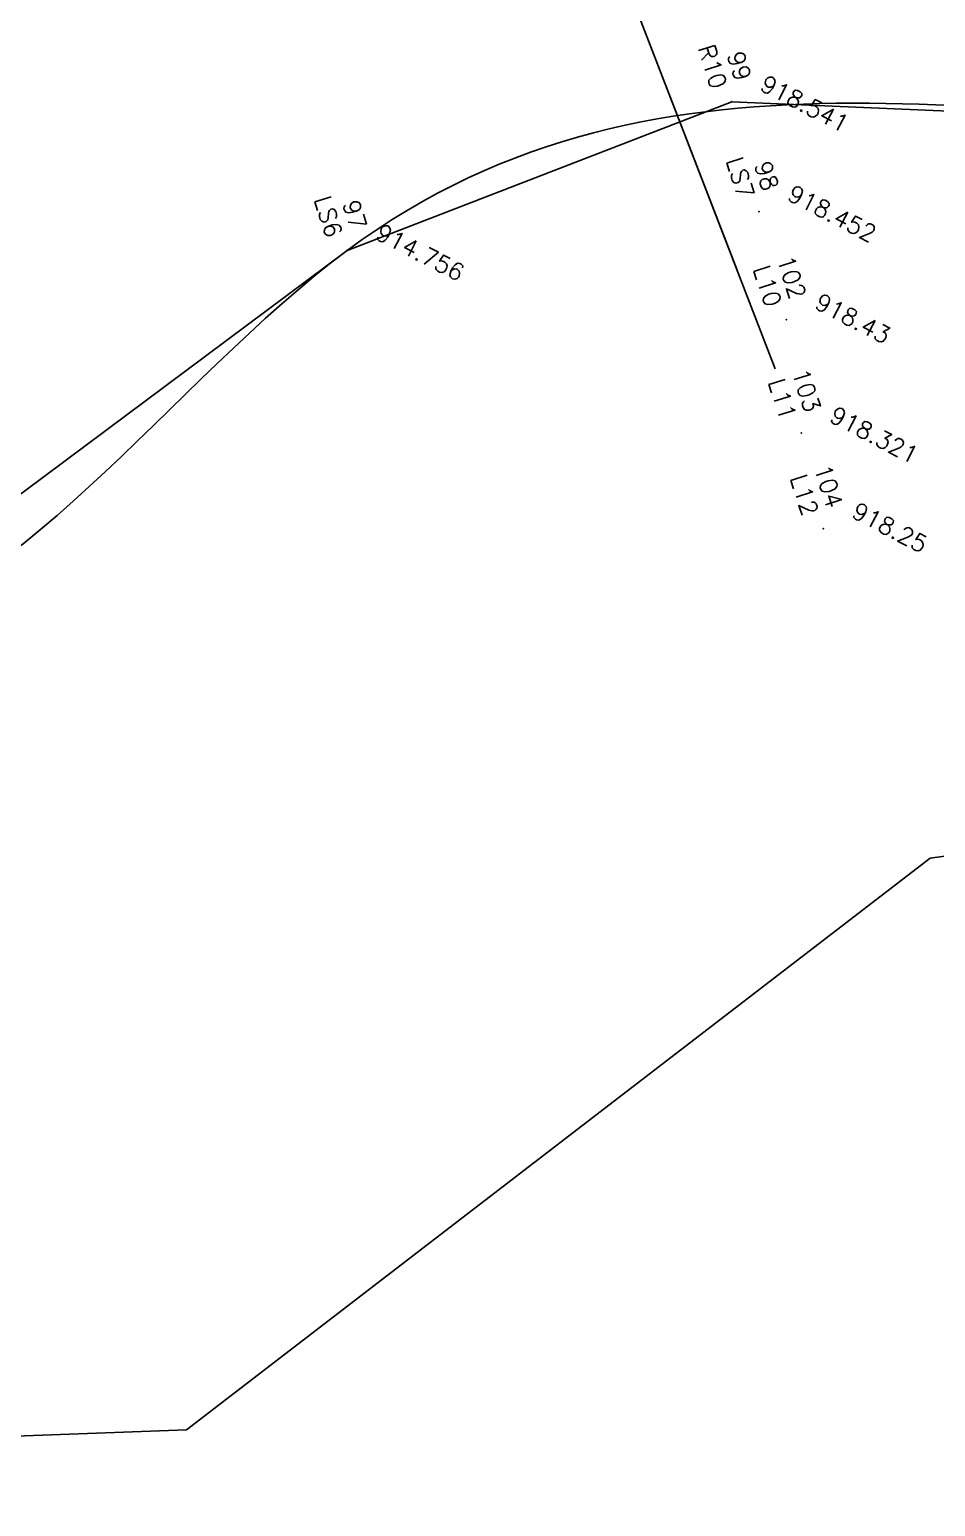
# Model space of a CAD drawing. Header units: millimetres. Extents: x 824502 to 1498685, y 1474633 to 1481826.
# Drawn here: x 1480327.7 to 1480498.8, y 1478282.8 to 1478561.7 of the extents above; entities that cross this region are included whole.
import ezdxf
from ezdxf.enums import TextEntityAlignment as Align

# ---------------------------------------------------------------- set-up
doc = ezdxf.new("R2010")
doc.units = ezdxf.units.MM
for name, color, linetype in [('Boundary', 6, 'Continuous'), ('Chainage', 7, 'Continuous'), ('Points', 7, 'Continuous'), ('Points-ELV', 6, 'Continuous'), ('Points-NUM', 4, 'Continuous'), ('Points-TXT', 3, 'Continuous')]:
    doc.layers.add(name, color=color, linetype=linetype)
doc.styles.add('ROMANS', font='romans.shx')

# ---------------------------------------------------------------- blocks, each defined once
blk = doc.blocks.new('POINTS')
at = {"layer": 'Points'}
blk.add_line((0, 0), (0, 0), dxfattribs=at)
blk.add_point((0, 0), dxfattribs=at)
at = {"layer": 'Points-ELV', "style": 'ROMANS'}
blk.add_attdef('ELEV', text='', height=1, rotation=45, dxfattribs=at).set_placement((0, 0), align=Align.BOTTOM_LEFT)
at = {"layer": 'Points-NUM', "style": 'ROMANS'}
blk.add_attdef('PTNUM', text='', height=1, dxfattribs=at).set_placement((0, 0), align=Align.BOTTOM_RIGHT)
at = {"layer": 'Points-TXT', "style": 'ROMANS'}
blk.add_attdef('DESC', text='', height=1, dxfattribs=at).set_placement((0, 0), align=Align.BOTTOM_RIGHT)

msp = doc.modelspace()

# ---------------------------------------------------------------- linework, layer by layer
at = {"color": 0}
msp.add_lwpolyline([(1480746.847, 1478573.166), (1480584.758, 1478542.724), (1480460.324, 1478548.08), (1480387.688, 1478520.003), (1480288.782, 1478446.309), (1480182.533, 1478486.447), (1479965.626, 1478478.688), (1479842.379, 1478518.948), (1479664.626, 1478493.642), (1479527.022, 1478491.918), (1479400.745, 1478487.045), (1479309.517, 1478480.299), (1479231.733, 1478476.426), (1479128.067, 1478476.359), (1479053.146, 1478472.394)], dxfattribs=at)
msp.add_spline([(1479053.146, 1478472.394, 12010.774), (1479131.598, 1478476.438, 11982.219), (1479231.733, 1478476.426, 11956.996), (1479527.022, 1478491.918, 11913.086), (1479666.121, 1478493.858, 11875.155), (1479842.379, 1478518.948, 11820.59), (1479965.626, 1478478.688, 11807.96), (1480182.533, 1478486.447, 11798.725), (1480288.782, 1478446.309, 11802.91), (1480387.688, 1478520.003, 11813.9), (1480584.758, 1478542.724, 11915.966), (1480746.847, 1478573.166, 11985.357)], degree=3)
at = {"layer": 'Boundary'}
msp.add_polyline3d([(1480778.112, 1478702.343, 0), (1480837.493, 1478452.456, 0), (1480497.794, 1478405.251, 0), (1480357.357, 1478297.292, 0), (1480138.109, 1478289.151, 0), (1479890.747, 1478282.827, 0), (1479515.948, 1478305.02, 0), (1479301.243, 1478292.194, 0), (1479013.149, 1478306.666, 0), (1478984.538, 1478580.806, 0), (1479244.652, 1478667.703, 0), (1479943.466, 1478656.118, 0), (1480281.676, 1478648.232, 0), (1480778.156, 1478702.327, 0)], dxfattribs=at)
at = {"layer": 'Chainage', "color": 0}
for p, q in [((1480468.531, 1478497.647), (1480432.477, 1478590.921)), ((1480461.32, 1478516.302), (1480439.688, 1478572.266))]:
    msp.add_line(p, q, dxfattribs=at)

# ---------------------------------------------------------------- block references
at = {"layer": 'Points', "linetype": 'Continuous'}
ref = msp.add_blockref('POINTS', (1480460.324, 1478548.08, 11862.783), dxfattribs=dict(at, xscale=12.91481050348951, yscale=12.91481050348951, zscale=12.91481050348951, rotation=287.5583941117993))
ref.add_attrib('PTNUM', '99', dxfattribs={"layer": 'Points-NUM', "height": 3.2287, "rotation": 287.55839, "style": 'ROMANS'}).set_placement((1480460.119, 1478551.401, 11862.783), align=Align.BOTTOM_RIGHT)
ref.add_attrib('DESC', 'R10', dxfattribs={"layer": 'Points-TXT', "height": 3.2287, "rotation": 287.55839, "style": 'ROMANS'}).set_placement((1480455.502, 1478549.94, 11862.783), align=Align.BOTTOM_RIGHT)
ref.add_attrib('ELEV', '918.541', dxfattribs={"layer": 'Points-ELV', "height": 3.2287, "rotation": 332.55839, "style": 'ROMANS'}).set_placement((1480464.941, 1478549.541, 11862.783), align=Align.BOTTOM_LEFT)
ref = msp.add_blockref('POINTS', (1480460.324, 1478548.08, 11862.783), dxfattribs=dict(at, xscale=12.91481050348951, yscale=12.91481050348951, zscale=12.91481050348951, rotation=287.5583941117993))
ref.add_attrib('PTNUM', '99', dxfattribs={"layer": 'Points-NUM', "height": 3.2287, "rotation": 287.55839, "style": 'ROMANS'}).set_placement((1480460.119, 1478551.401, 11862.783), align=Align.BOTTOM_RIGHT)
ref.add_attrib('DESC', 'R10', dxfattribs={"layer": 'Points-TXT', "height": 3.2287, "rotation": 287.55839, "style": 'ROMANS'}).set_placement((1480455.502, 1478549.94, 11862.783), align=Align.BOTTOM_RIGHT)
ref.add_attrib('ELEV', '918.541', dxfattribs={"layer": 'Points-ELV', "height": 3.2287, "rotation": 332.55839, "style": 'ROMANS'}).set_placement((1480464.941, 1478549.541, 11862.783), align=Align.BOTTOM_LEFT)
ref = msp.add_blockref('POINTS', (1480465.488, 1478527.349, 11861.634), dxfattribs=dict(at, xscale=12.91481050348951, yscale=12.91481050348951, zscale=12.91481050348951, rotation=287.5583941117993))
ref.add_attrib('PTNUM', '98', dxfattribs={"layer": 'Points-NUM', "height": 3.2287, "rotation": 287.55839, "style": 'ROMANS'}).set_placement((1480465.283, 1478530.671, 11861.634), align=Align.BOTTOM_RIGHT)
ref.add_attrib('DESC', 'LS7', dxfattribs={"layer": 'Points-TXT', "height": 3.2287, "rotation": 287.55839, "style": 'ROMANS'}).set_placement((1480460.666, 1478529.21, 11861.634), align=Align.BOTTOM_RIGHT)
ref.add_attrib('ELEV', '918.452', dxfattribs={"layer": 'Points-ELV', "height": 3.2287, "rotation": 332.55839, "style": 'ROMANS'}).set_placement((1480470.105, 1478528.811, 11861.634), align=Align.BOTTOM_LEFT)
ref = msp.add_blockref('POINTS', (1480465.488, 1478527.349, 11861.634), dxfattribs=dict(at, xscale=12.91481050348951, yscale=12.91481050348951, zscale=12.91481050348951, rotation=287.5583941117993))
ref.add_attrib('PTNUM', '98', dxfattribs={"layer": 'Points-NUM', "height": 3.2287, "rotation": 287.55839, "style": 'ROMANS'}).set_placement((1480465.283, 1478530.671, 11861.634), align=Align.BOTTOM_RIGHT)
ref.add_attrib('DESC', 'LS7', dxfattribs={"layer": 'Points-TXT', "height": 3.2287, "rotation": 287.55839, "style": 'ROMANS'}).set_placement((1480460.666, 1478529.21, 11861.634), align=Align.BOTTOM_RIGHT)
ref.add_attrib('ELEV', '918.452', dxfattribs={"layer": 'Points-ELV', "height": 3.2287, "rotation": 332.55839, "style": 'ROMANS'}).set_placement((1480470.105, 1478528.811, 11861.634), align=Align.BOTTOM_LEFT)
ref = msp.add_blockref('POINTS', (1480387.688, 1478520.003, 11813.9), dxfattribs=dict(at, xscale=12.91481050348951, yscale=12.91481050348951, zscale=12.91481050348951, rotation=287.5583941117993))
ref.add_attrib('PTNUM', '97', dxfattribs={"layer": 'Points-NUM', "height": 3.2287, "rotation": 287.55839, "style": 'ROMANS'}).set_placement((1480387.484, 1478523.325, 11813.9), align=Align.BOTTOM_RIGHT)
ref.add_attrib('DESC', 'LS6', dxfattribs={"layer": 'Points-TXT', "height": 3.2287, "rotation": 287.55839, "style": 'ROMANS'}).set_placement((1480382.866, 1478521.864, 11813.9), align=Align.BOTTOM_RIGHT)
ref.add_attrib('ELEV', '914.756', dxfattribs={"layer": 'Points-ELV', "height": 3.2287, "rotation": 332.55839, "style": 'ROMANS'}).set_placement((1480392.306, 1478521.464, 11813.9), align=Align.BOTTOM_LEFT)
ref = msp.add_blockref('POINTS', (1480387.688, 1478520.003, 11813.9), dxfattribs=dict(at, xscale=12.91481050348951, yscale=12.91481050348951, zscale=12.91481050348951, rotation=287.5583941117993))
ref.add_attrib('PTNUM', '97', dxfattribs={"layer": 'Points-NUM', "height": 3.2287, "rotation": 287.55839, "style": 'ROMANS'}).set_placement((1480387.484, 1478523.325, 11813.9), align=Align.BOTTOM_RIGHT)
ref.add_attrib('DESC', 'LS6', dxfattribs={"layer": 'Points-TXT', "height": 3.2287, "rotation": 287.55839, "style": 'ROMANS'}).set_placement((1480382.866, 1478521.864, 11813.9), align=Align.BOTTOM_RIGHT)
ref.add_attrib('ELEV', '914.756', dxfattribs={"layer": 'Points-ELV', "height": 3.2287, "rotation": 332.55839, "style": 'ROMANS'}).set_placement((1480392.306, 1478521.464, 11813.9), align=Align.BOTTOM_LEFT)
ref = msp.add_blockref('POINTS', (1480470.632, 1478506.897, 11861.349), dxfattribs=dict(at, xscale=12.91481050348951, yscale=12.91481050348951, zscale=12.91481050348951, rotation=287.5583941117993))
ref.add_attrib('PTNUM', '102', dxfattribs={"layer": 'Points-NUM', "height": 3.2287, "rotation": 287.55839, "style": 'ROMANS'}).set_placement((1480470.427, 1478510.219, 11861.349), align=Align.BOTTOM_RIGHT)
ref.add_attrib('DESC', 'L10', dxfattribs={"layer": 'Points-TXT', "height": 3.2287, "rotation": 287.55839, "style": 'ROMANS'}).set_placement((1480465.81, 1478508.758, 11861.349), align=Align.BOTTOM_RIGHT)
ref.add_attrib('ELEV', '918.43', dxfattribs={"layer": 'Points-ELV', "height": 3.2287, "rotation": 332.55839, "style": 'ROMANS'}).set_placement((1480475.249, 1478508.358, 11861.349), align=Align.BOTTOM_LEFT)
ref = msp.add_blockref('POINTS', (1480470.632, 1478506.897, 11861.349), dxfattribs=dict(at, xscale=12.91481050348951, yscale=12.91481050348951, zscale=12.91481050348951, rotation=287.5583941117993))
ref.add_attrib('PTNUM', '102', dxfattribs={"layer": 'Points-NUM', "height": 3.2287, "rotation": 287.55839, "style": 'ROMANS'}).set_placement((1480470.427, 1478510.219, 11861.349), align=Align.BOTTOM_RIGHT)
ref.add_attrib('DESC', 'L10', dxfattribs={"layer": 'Points-TXT', "height": 3.2287, "rotation": 287.55839, "style": 'ROMANS'}).set_placement((1480465.81, 1478508.758, 11861.349), align=Align.BOTTOM_RIGHT)
ref.add_attrib('ELEV', '918.43', dxfattribs={"layer": 'Points-ELV', "height": 3.2287, "rotation": 332.55839, "style": 'ROMANS'}).set_placement((1480475.249, 1478508.358, 11861.349), align=Align.BOTTOM_LEFT)
ref = msp.add_blockref('POINTS', (1480473.438, 1478485.529, 11859.942), dxfattribs=dict(at, xscale=12.91481050348951, yscale=12.91481050348951, zscale=12.91481050348951, rotation=287.5583941117993))
ref.add_attrib('PTNUM', '103', dxfattribs={"layer": 'Points-NUM', "height": 3.2287, "rotation": 287.55839, "style": 'ROMANS'}).set_placement((1480473.233, 1478488.851, 11859.942), align=Align.BOTTOM_RIGHT)
ref.add_attrib('DESC', 'L11', dxfattribs={"layer": 'Points-TXT', "height": 3.2287, "rotation": 287.55839, "style": 'ROMANS'}).set_placement((1480468.616, 1478487.39, 11859.942), align=Align.BOTTOM_RIGHT)
ref.add_attrib('ELEV', '918.321', dxfattribs={"layer": 'Points-ELV', "height": 3.2287, "rotation": 332.55839, "style": 'ROMANS'}).set_placement((1480478.055, 1478486.99, 11859.942), align=Align.BOTTOM_LEFT)
ref = msp.add_blockref('POINTS', (1480473.438, 1478485.529, 11859.942), dxfattribs=dict(at, xscale=12.91481050348951, yscale=12.91481050348951, zscale=12.91481050348951, rotation=287.5583941117993))
ref.add_attrib('PTNUM', '103', dxfattribs={"layer": 'Points-NUM', "height": 3.2287, "rotation": 287.55839, "style": 'ROMANS'}).set_placement((1480473.233, 1478488.851, 11859.942), align=Align.BOTTOM_RIGHT)
ref.add_attrib('DESC', 'L11', dxfattribs={"layer": 'Points-TXT', "height": 3.2287, "rotation": 287.55839, "style": 'ROMANS'}).set_placement((1480468.616, 1478487.39, 11859.942), align=Align.BOTTOM_RIGHT)
ref.add_attrib('ELEV', '918.321', dxfattribs={"layer": 'Points-ELV', "height": 3.2287, "rotation": 332.55839, "style": 'ROMANS'}).set_placement((1480478.055, 1478486.99, 11859.942), align=Align.BOTTOM_LEFT)
ref = msp.add_blockref('POINTS', (1480477.617, 1478467.44, 11859.025), dxfattribs=dict(at, xscale=12.91481050348951, yscale=12.91481050348951, zscale=12.91481050348951, rotation=287.5583941117993))
ref.add_attrib('PTNUM', '104', dxfattribs={"layer": 'Points-NUM', "height": 3.2287, "rotation": 287.55839, "style": 'ROMANS'}).set_placement((1480477.413, 1478470.762, 11859.025), align=Align.BOTTOM_RIGHT)
ref.add_attrib('DESC', 'L12', dxfattribs={"layer": 'Points-TXT', "height": 3.2287, "rotation": 287.55839, "style": 'ROMANS'}).set_placement((1480472.795, 1478469.301, 11859.025), align=Align.BOTTOM_RIGHT)
ref.add_attrib('ELEV', '918.25', dxfattribs={"layer": 'Points-ELV', "height": 3.2287, "rotation": 332.55839, "style": 'ROMANS'}).set_placement((1480482.234, 1478468.901, 11859.025), align=Align.BOTTOM_LEFT)
ref = msp.add_blockref('POINTS', (1480477.617, 1478467.44, 11859.025), dxfattribs=dict(at, xscale=12.91481050348951, yscale=12.91481050348951, zscale=12.91481050348951, rotation=287.5583941117993))
ref.add_attrib('PTNUM', '104', dxfattribs={"layer": 'Points-NUM', "height": 3.2287, "rotation": 287.55839, "style": 'ROMANS'}).set_placement((1480477.413, 1478470.762, 11859.025), align=Align.BOTTOM_RIGHT)
ref.add_attrib('DESC', 'L12', dxfattribs={"layer": 'Points-TXT', "height": 3.2287, "rotation": 287.55839, "style": 'ROMANS'}).set_placement((1480472.795, 1478469.301, 11859.025), align=Align.BOTTOM_RIGHT)
ref.add_attrib('ELEV', '918.25', dxfattribs={"layer": 'Points-ELV', "height": 3.2287, "rotation": 332.55839, "style": 'ROMANS'}).set_placement((1480482.234, 1478468.901, 11859.025), align=Align.BOTTOM_LEFT)

doc.saveas('drawing.dxf')
